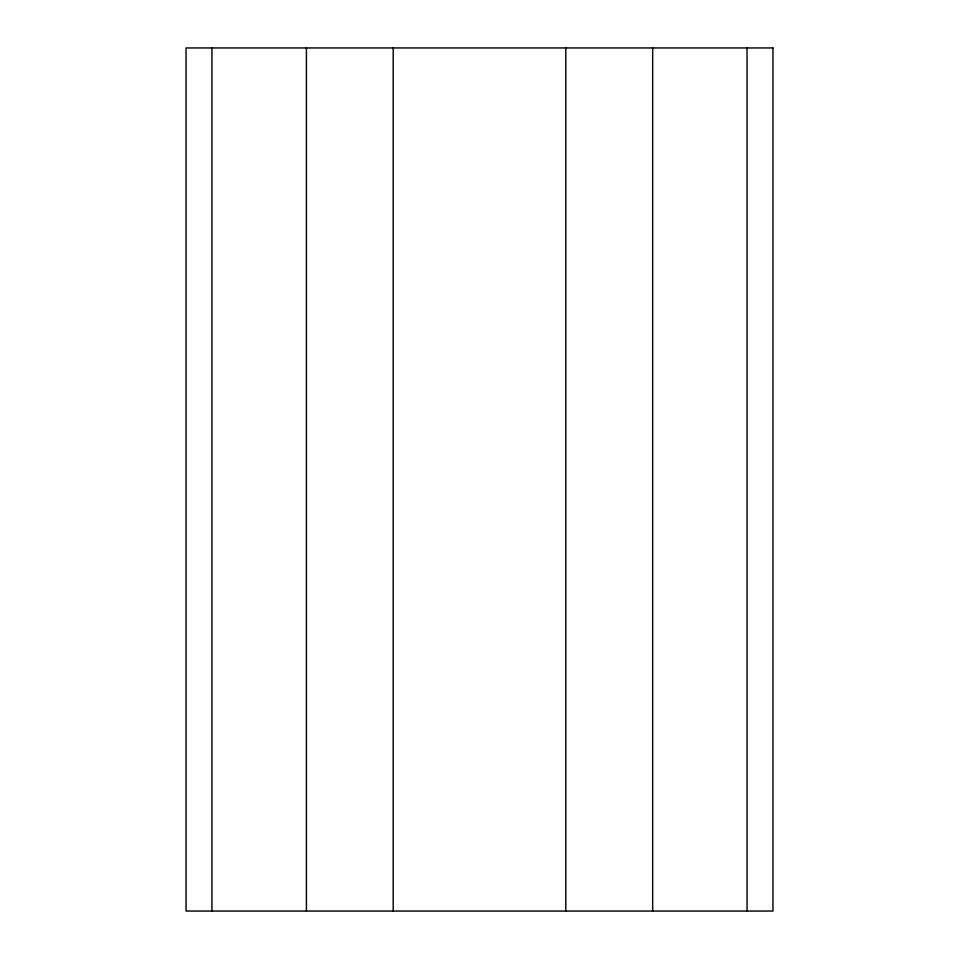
<?xml version="1.0" encoding="UTF-8"?>
<svg xmlns="http://www.w3.org/2000/svg" width="959" height="959" viewBox="0 0 959 959"><rect width="100%" height="100%" fill="white"/><g stroke="black" fill="none" stroke-linecap="round" stroke-linejoin="round"><path stroke-width="1.44" d="M747.049 47.95L747.049 911.05M652.671 47.95L652.671 911.05M565.81 47.95L565.81 911.05M393.19 47.95L393.19 911.05M306.424 47.95L306.424 911.05M211.939 47.95L211.939 911.05M772.954 47.95L186.046 47.95L186.046 911.05L772.954 911.05L772.954 47.95"/></g></svg>
